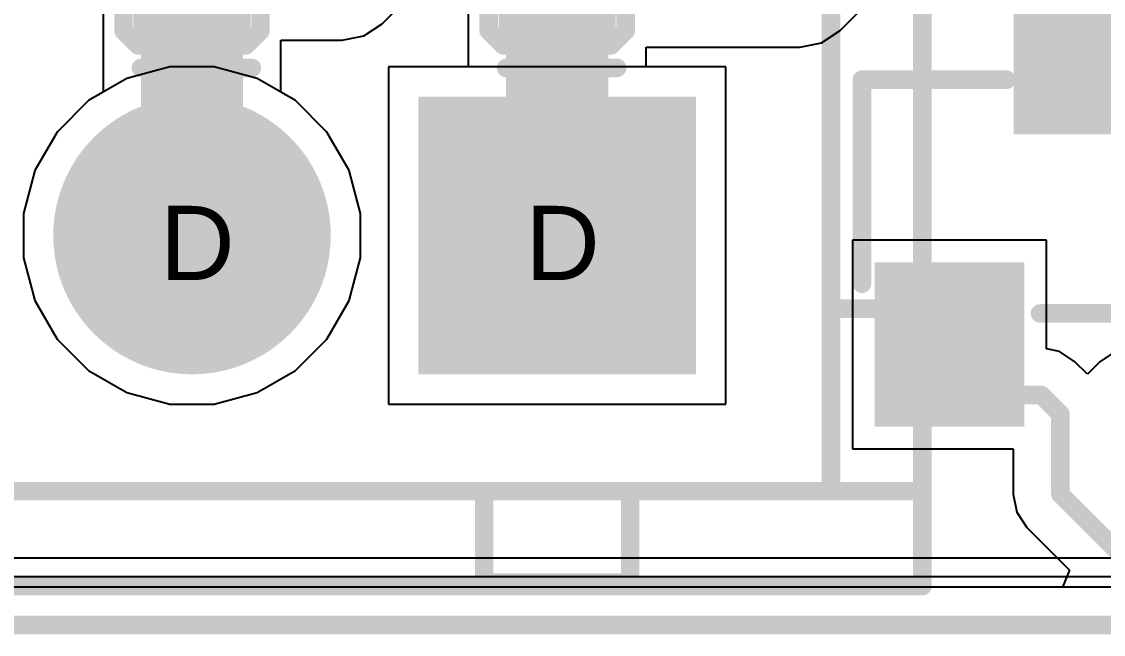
# Model space of a CAD drawing. Header units: inches. Extents: x 0 to 5271, y 0 to 5417.
# Drawn here: x 113.22 to 120.63, y -0.06 to 4.13 of the extents above; entities that cross this region are included whole.
import ezdxf

# ---------------------------------------------------------------- set-up
doc = ezdxf.new("R2010")
doc.units = ezdxf.units.IN
for name, color, linetype in [('Board_Outline', 216, 'Continuous'), ('Bottom Layer', 5, 'Continuous'), ('Bottom Overlay', 54, 'Continuous'), ('Bottom Paste', 16, 'Continuous'), ('Bottom Solder', 6, 'Continuous'), ('Drill Drawing', 1, 'Continuous'), ('L2_GND1', 16, 'Continuous'), ('L3_SIG1', 76, 'Continuous'), ('L4_PWR', 90, 'Continuous'), ('L5_GND2', 156, 'Continuous'), ('L6_SIG2', 130, 'Continuous'), ('L7_GND3', 216, 'Continuous'), ('Multi-Layer', 9, 'Continuous'), ('Pad Holes', 156, 'Continuous'), ('Top Layer', 1, 'Continuous'), ('Top Overlay', 2, 'Continuous'), ('Top Solder', 216, 'Continuous')]:
    doc.layers.add(name, color=color, linetype=linetype)
doc.styles.add('Arial', font='', dxfattribs={"height": 0.2})
doc.styles.get('Arial').set_extended_font_data('Arial')

# ---------------------------------------------------------------- blocks, each defined once
blk = doc.blocks.new('SOT_23_B_18')
at = {"layer": 'Bottom Layer'}
for points in [[(-1.36, 1.46), (-0.54, 1.46), (-0.54, 0.54), (-1.36, 0.54)], [(0.54, 1.46), (1.36, 1.46), (1.36, 0.54), (0.54, 0.54)], [(-0.41, -0.54), (0.41, -0.54), (0.41, -1.46), (-0.41, -1.46)]]:
    blk.add_hatch(color=5, dxfattribs=at).paths.add_polyline_path(points)
at = {"layer": 'Bottom Paste'}
for points in [[(-1.36, 1.46), (-0.54, 1.46), (-0.54, 0.54), (-1.36, 0.54)], [(0.54, 1.46), (1.36, 1.46), (1.36, 0.54), (0.54, 0.54)], [(-0.41, -0.54), (0.41, -0.54), (0.41, -1.46), (-0.41, -1.46)]]:
    blk.add_hatch(color=16, dxfattribs=at).paths.add_polyline_path(points)
at = {"layer": 'Bottom Solder'}
for points in [[(-1.4616, 1.5616), (-0.4384, 1.5616), (-0.4384, 0.4384), (-1.4616, 0.4384)], [(0.4384, 1.5616), (1.4616, 1.5616), (1.4616, 0.4384), (0.4384, 0.4384)], [(-0.5116, -0.4384), (0.5116, -0.4384), (0.5116, -1.5616), (-0.5116, -1.5616)]]:
    blk.add_hatch(color=6, dxfattribs=at).paths.add_polyline_path(points)
at = {"layer": 'Bottom Overlay'}
for points in [[(-1.6764, 1.2954, 0.127, 0.127, 0), (-1.6764, 1.0414, 0.127, 0.127, 0)], [(-1.5494, 1.1684, 0.127, 0.127, 0), (-1.6764, 1.2954, 0.127, 0.127, 0)], [(-1.5494, 1.1684, 0.127, 0.127, 0), (-1.6764, 1.0414, 0.127, 0.127, 0)], [(0.3302, 0.7874, 0.127, 0.127, 0), (-0.3302, 0.7874, 0.127, 0.127, 0)], [(-1.5494, 0.5842, 0.127, 0.127, 0), (-1.5494, -0.8128, 0.127, 0.127, 0)], [(1.5494, 0.5842, 0.127, 0.127, 0), (1.5494, -0.8128, 0.127, 0.127, 0)], [(-0.5588, -0.8128, 0.127, 0.127, 0), (-1.5494, -0.8128, 0.127, 0.127, 0)], [(1.5494, -0.8128, 0.127, 0.127, 0), (0.5588, -0.8128, 0.127, 0.127, 0)]]:
    blk.add_lwpolyline(points, format="xyseb", dxfattribs=at)
for points in [[(-1.7082, 1.2954, 0.0635, 0.0635, 1), (-1.6446, 1.2954, 0.0635, 0.0635, 1)], [(-1.7082, 1.2954, 0.0635, 0.0635, 1), (-1.6446, 1.2954, 0.0635, 0.0635, 1)], [(-1.5812, 1.1684, 0.0635, 0.0635, 1), (-1.5176, 1.1684, 0.0635, 0.0635, 1)], [(-1.5812, 1.1684, 0.0635, 0.0635, 1), (-1.5176, 1.1684, 0.0635, 0.0635, 1)], [(-1.7082, 1.0414, 0.0635, 0.0635, 1), (-1.6446, 1.0414, 0.0635, 0.0635, 1)], [(-1.7082, 1.0414, 0.0635, 0.0635, 1), (-1.6446, 1.0414, 0.0635, 0.0635, 1)], [(-0.3619, 0.7874, 0.0635, 0.0635, 1), (-0.2984, 0.7874, 0.0635, 0.0635, 1)], [(0.2984, 0.7874, 0.0635, 0.0635, 1), (0.3619, 0.7874, 0.0635, 0.0635, 1)], [(-1.5812, 0.5842, 0.0635, 0.0635, 1), (-1.5176, 0.5842, 0.0635, 0.0635, 1)], [(1.5176, 0.5842, 0.0635, 0.0635, 1), (1.5812, 0.5842, 0.0635, 0.0635, 1)], [(-1.5812, -0.8128, 0.0635, 0.0635, 1), (-1.5176, -0.8128, 0.0635, 0.0635, 1)], [(-1.5812, -0.8128, 0.0635, 0.0635, 1), (-1.5176, -0.8128, 0.0635, 0.0635, 1)], [(-0.5905, -0.8128, 0.0635, 0.0635, 1), (-0.5271, -0.8128, 0.0635, 0.0635, 1)], [(0.5271, -0.8128, 0.0635, 0.0635, 1), (0.5905, -0.8128, 0.0635, 0.0635, 1)], [(1.5176, -0.8128, 0.0635, 0.0635, 1), (1.5812, -0.8128, 0.0635, 0.0635, 1)], [(1.5176, -0.8128, 0.0635, 0.0635, 1), (1.5812, -0.8128, 0.0635, 0.0635, 1)]]:
    blk.add_lwpolyline(points, format="xyseb", close=True, dxfattribs=at)
blk = doc.blocks.new('DFN1006_2L__B__D____________B_119')
at = {"layer": 'Bottom Layer'}
for points in [[(-0.525, 0.35), (-0.125, 0.35), (-0.125, -0.35), (-0.525, -0.35)], [(0.125, 0.35), (0.525, 0.35), (0.525, -0.35), (0.125, -0.35)]]:
    blk.add_hatch(color=5, dxfattribs=at).paths.add_polyline_path(points)
at = {"layer": 'Bottom Paste'}
for points in [[(-0.525, 0.35), (-0.125, 0.35), (-0.125, -0.35), (-0.525, -0.35)], [(0.125, 0.35), (0.525, 0.35), (0.525, -0.35), (0.125, -0.35)]]:
    blk.add_hatch(color=16, dxfattribs=at).paths.add_polyline_path(points)
at = {"layer": 'Bottom Solder'}
for points in [[(-0.5758, 0.4008), (-0.0742, 0.4008), (-0.0742, -0.4008), (-0.5758, -0.4008)], [(0.0742, 0.4008), (0.5758, 0.4008), (0.5758, -0.4008), (0.0742, -0.4008)]]:
    blk.add_hatch(color=6, dxfattribs=at).paths.add_polyline_path(points)
at = {"layer": 'Bottom Overlay'}
for points in [[(-0.6284, 0.3691, 0.127, 0.127, 0), (-0.5283, 0.4692, 0.127, 0.127, 0)], [(-0.254, 0.4692, 0.127, 0.127, 0), (-0.5283, 0.4692, 0.127, 0.127, 0)], [(0.5283, 0.4692, 0.127, 0.127, 0), (0.254, 0.4692, 0.127, 0.127, 0)], [(0.6283, 0.3691, 0.127, 0.127, 0), (0.5283, 0.4692, 0.127, 0.127, 0)], [(-0.7829, -0.35, 0.127, 0.127, 0), (-0.7829, 0.41, 0.127, 0.127, 0)], [(0.783, -0.35, 0.127, 0.127, 0), (0.783, 0.41, 0.127, 0.127, 0)], [(-0.6284, -0.3691, 0.127, 0.127, 0), (-0.6284, 0.3691, 0.127, 0.127, 0)], [(0.6283, -0.3691, 0.127, 0.127, 0), (0.6283, 0.3691, 0.127, 0.127, 0)], [(-0.5283, -0.4692, 0.127, 0.127, 0), (-0.6284, -0.3691, 0.127, 0.127, 0)], [(0.5283, -0.4692, 0.127, 0.127, 0), (0.6283, -0.3691, 0.127, 0.127, 0)], [(-0.4984, -0.4692, 0.127, 0.127, 0), (-0.5283, -0.4692, 0.127, 0.127, 0)], [(-0.254, -0.4692, 0.127, 0.127, 0), (-0.4984, -0.4692, 0.127, 0.127, 0)], [(0.4983, -0.4692, 0.127, 0.127, 0), (0.254, -0.4692, 0.127, 0.127, 0)], [(0.5283, -0.4692, 0.127, 0.127, 0), (0.4983, -0.4692, 0.127, 0.127, 0)]]:
    blk.add_lwpolyline(points, format="xyseb", dxfattribs=at)
for points in [[(-0.5601, 0.4692, 0.0635, 0.0635, 1), (-0.4966, 0.4692, 0.0635, 0.0635, 1)], [(-0.5601, 0.4692, 0.0635, 0.0635, 1), (-0.4966, 0.4692, 0.0635, 0.0635, 1)], [(-0.2858, 0.4692, 0.0635, 0.0635, 1), (-0.2223, 0.4692, 0.0635, 0.0635, 1)], [(0.2222, 0.4692, 0.0635, 0.0635, 1), (0.2857, 0.4692, 0.0635, 0.0635, 1)], [(0.4966, 0.4692, 0.0635, 0.0635, 1), (0.5601, 0.4692, 0.0635, 0.0635, 1)], [(0.4966, 0.4692, 0.0635, 0.0635, 1), (0.5601, 0.4692, 0.0635, 0.0635, 1)], [(-0.8147, 0.41, 0.0635, 0.0635, 1), (-0.7512, 0.41, 0.0635, 0.0635, 1)], [(0.7512, 0.41, 0.0635, 0.0635, 1), (0.8147, 0.41, 0.0635, 0.0635, 1)], [(-0.6601, 0.3691, 0.0635, 0.0635, 1), (-0.5966, 0.3691, 0.0635, 0.0635, 1)], [(-0.6601, 0.3691, 0.0635, 0.0635, 1), (-0.5966, 0.3691, 0.0635, 0.0635, 1)], [(0.5966, 0.3691, 0.0635, 0.0635, 1), (0.6601, 0.3691, 0.0635, 0.0635, 1)], [(0.5966, 0.3691, 0.0635, 0.0635, 1), (0.6601, 0.3691, 0.0635, 0.0635, 1)], [(-0.8147, -0.35, 0.0635, 0.0635, 1), (-0.7512, -0.35, 0.0635, 0.0635, 1)], [(0.7512, -0.35, 0.0635, 0.0635, 1), (0.8147, -0.35, 0.0635, 0.0635, 1)], [(-0.6601, -0.3691, 0.0635, 0.0635, 1), (-0.5966, -0.3691, 0.0635, 0.0635, 1)], [(-0.6601, -0.3691, 0.0635, 0.0635, 1), (-0.5966, -0.3691, 0.0635, 0.0635, 1)], [(0.5966, -0.3691, 0.0635, 0.0635, 1), (0.6601, -0.3691, 0.0635, 0.0635, 1)], [(0.5966, -0.3691, 0.0635, 0.0635, 1), (0.6601, -0.3691, 0.0635, 0.0635, 1)], [(-0.5601, -0.4692, 0.0635, 0.0635, 1), (-0.4966, -0.4692, 0.0635, 0.0635, 1)], [(-0.5601, -0.4692, 0.0635, 0.0635, 1), (-0.4966, -0.4692, 0.0635, 0.0635, 1)], [(-0.5301, -0.4692, 0.0635, 0.0635, 1), (-0.4666, -0.4692, 0.0635, 0.0635, 1)], [(-0.5301, -0.4692, 0.0635, 0.0635, 1), (-0.4666, -0.4692, 0.0635, 0.0635, 1)], [(-0.2858, -0.4692, 0.0635, 0.0635, 1), (-0.2223, -0.4692, 0.0635, 0.0635, 1)], [(0.2222, -0.4692, 0.0635, 0.0635, 1), (0.2857, -0.4692, 0.0635, 0.0635, 1)], [(0.4666, -0.4692, 0.0635, 0.0635, 1), (0.5301, -0.4692, 0.0635, 0.0635, 1)], [(0.4666, -0.4692, 0.0635, 0.0635, 1), (0.5301, -0.4692, 0.0635, 0.0635, 1)], [(0.4966, -0.4692, 0.0635, 0.0635, 1), (0.5601, -0.4692, 0.0635, 0.0635, 1)], [(0.4966, -0.4692, 0.0635, 0.0635, 1), (0.5601, -0.4692, 0.0635, 0.0635, 1)]]:
    blk.add_lwpolyline(points, format="xyseb", close=True, dxfattribs=at)
blk = doc.blocks.new('DFN1006_2L__B__D____________B_120')
at = {"layer": 'Bottom Layer'}
for points in [[(-0.525, 0.35), (-0.125, 0.35), (-0.125, -0.35), (-0.525, -0.35)], [(0.125, 0.35), (0.525, 0.35), (0.525, -0.35), (0.125, -0.35)]]:
    blk.add_hatch(color=5, dxfattribs=at).paths.add_polyline_path(points)
at = {"layer": 'Bottom Paste'}
for points in [[(-0.525, 0.35), (-0.125, 0.35), (-0.125, -0.35), (-0.525, -0.35)], [(0.125, 0.35), (0.525, 0.35), (0.525, -0.35), (0.125, -0.35)]]:
    blk.add_hatch(color=16, dxfattribs=at).paths.add_polyline_path(points)
at = {"layer": 'Bottom Solder'}
for points in [[(-0.5758, 0.4008), (-0.0742, 0.4008), (-0.0742, -0.4008), (-0.5758, -0.4008)], [(0.0742, 0.4008), (0.5758, 0.4008), (0.5758, -0.4008), (0.0742, -0.4008)]]:
    blk.add_hatch(color=6, dxfattribs=at).paths.add_polyline_path(points)
at = {"layer": 'Bottom Overlay'}
for points in [[(-0.6284, 0.3692, 0.127, 0.127, 0), (-0.5283, 0.4692, 0.127, 0.127, 0)], [(-0.254, 0.4692, 0.127, 0.127, 0), (-0.5283, 0.4692, 0.127, 0.127, 0)], [(0.5283, 0.4692, 0.127, 0.127, 0), (0.254, 0.4692, 0.127, 0.127, 0)], [(0.6283, 0.3692, 0.127, 0.127, 0), (0.5283, 0.4692, 0.127, 0.127, 0)], [(-0.7829, -0.35, 0.127, 0.127, 0), (-0.7829, 0.41, 0.127, 0.127, 0)], [(0.783, -0.35, 0.127, 0.127, 0), (0.783, 0.41, 0.127, 0.127, 0)], [(-0.6284, -0.3691, 0.127, 0.127, 0), (-0.6284, 0.3692, 0.127, 0.127, 0)], [(0.6283, -0.3691, 0.127, 0.127, 0), (0.6283, 0.3692, 0.127, 0.127, 0)], [(-0.5283, -0.4691, 0.127, 0.127, 0), (-0.6284, -0.3691, 0.127, 0.127, 0)], [(0.5283, -0.4691, 0.127, 0.127, 0), (0.6283, -0.3691, 0.127, 0.127, 0)], [(-0.4984, -0.4691, 0.127, 0.127, 0), (-0.5283, -0.4691, 0.127, 0.127, 0)], [(-0.254, -0.4691, 0.127, 0.127, 0), (-0.4984, -0.4691, 0.127, 0.127, 0)], [(0.4983, -0.4691, 0.127, 0.127, 0), (0.254, -0.4691, 0.127, 0.127, 0)], [(0.5283, -0.4691, 0.127, 0.127, 0), (0.4983, -0.4691, 0.127, 0.127, 0)]]:
    blk.add_lwpolyline(points, format="xyseb", dxfattribs=at)
for points in [[(-0.5601, 0.4692, 0.0635, 0.0635, 1), (-0.4966, 0.4692, 0.0635, 0.0635, 1)], [(-0.5601, 0.4692, 0.0635, 0.0635, 1), (-0.4966, 0.4692, 0.0635, 0.0635, 1)], [(-0.2858, 0.4692, 0.0635, 0.0635, 1), (-0.2223, 0.4692, 0.0635, 0.0635, 1)], [(0.2222, 0.4692, 0.0635, 0.0635, 1), (0.2857, 0.4692, 0.0635, 0.0635, 1)], [(0.4966, 0.4692, 0.0635, 0.0635, 1), (0.5601, 0.4692, 0.0635, 0.0635, 1)], [(0.4966, 0.4692, 0.0635, 0.0635, 1), (0.5601, 0.4692, 0.0635, 0.0635, 1)], [(-0.8147, 0.41, 0.0635, 0.0635, 1), (-0.7512, 0.41, 0.0635, 0.0635, 1)], [(0.7512, 0.41, 0.0635, 0.0635, 1), (0.8147, 0.41, 0.0635, 0.0635, 1)], [(-0.6601, 0.3692, 0.0635, 0.0635, 1), (-0.5966, 0.3692, 0.0635, 0.0635, 1)], [(-0.6601, 0.3692, 0.0635, 0.0635, 1), (-0.5966, 0.3692, 0.0635, 0.0635, 1)], [(0.5966, 0.3692, 0.0635, 0.0635, 1), (0.6601, 0.3692, 0.0635, 0.0635, 1)], [(0.5966, 0.3692, 0.0635, 0.0635, 1), (0.6601, 0.3692, 0.0635, 0.0635, 1)], [(-0.8147, -0.35, 0.0635, 0.0635, 1), (-0.7512, -0.35, 0.0635, 0.0635, 1)], [(0.7512, -0.35, 0.0635, 0.0635, 1), (0.8147, -0.35, 0.0635, 0.0635, 1)], [(-0.6601, -0.3691, 0.0635, 0.0635, 1), (-0.5966, -0.3691, 0.0635, 0.0635, 1)], [(-0.6601, -0.3691, 0.0635, 0.0635, 1), (-0.5966, -0.3691, 0.0635, 0.0635, 1)], [(0.5966, -0.3691, 0.0635, 0.0635, 1), (0.6601, -0.3691, 0.0635, 0.0635, 1)], [(0.5966, -0.3691, 0.0635, 0.0635, 1), (0.6601, -0.3691, 0.0635, 0.0635, 1)], [(-0.5601, -0.4691, 0.0635, 0.0635, 1), (-0.4966, -0.4691, 0.0635, 0.0635, 1)], [(-0.5601, -0.4691, 0.0635, 0.0635, 1), (-0.4966, -0.4691, 0.0635, 0.0635, 1)], [(-0.5301, -0.4691, 0.0635, 0.0635, 1), (-0.4666, -0.4691, 0.0635, 0.0635, 1)], [(-0.5301, -0.4691, 0.0635, 0.0635, 1), (-0.4666, -0.4691, 0.0635, 0.0635, 1)], [(-0.2858, -0.4691, 0.0635, 0.0635, 1), (-0.2223, -0.4691, 0.0635, 0.0635, 1)], [(0.2222, -0.4691, 0.0635, 0.0635, 1), (0.2857, -0.4691, 0.0635, 0.0635, 1)], [(0.4666, -0.4691, 0.0635, 0.0635, 1), (0.5301, -0.4691, 0.0635, 0.0635, 1)], [(0.4666, -0.4691, 0.0635, 0.0635, 1), (0.5301, -0.4691, 0.0635, 0.0635, 1)], [(0.4966, -0.4691, 0.0635, 0.0635, 1), (0.5601, -0.4691, 0.0635, 0.0635, 1)], [(0.4966, -0.4691, 0.0635, 0.0635, 1), (0.5601, -0.4691, 0.0635, 0.0635, 1)]]:
    blk.add_lwpolyline(points, format="xyseb", close=True, dxfattribs=at)
blk = doc.blocks.new('HC_XH_3A_R_530')
at = {"layer": 'Bottom Layer'}
h = blk.add_hatch(color=5, dxfattribs=at)
edge = h.paths.add_edge_path()
edge.add_arc((0, 0), 0.9, 0, 360)
blk.add_hatch(color=5, dxfattribs=at).paths.add_polyline_path([(1.6, 0.9), (3.4, 0.9), (3.4, -0.9), (1.6, -0.9)])
at = {"layer": 'Bottom Solder'}
h = blk.add_hatch(color=6, dxfattribs=at)
edge = h.paths.add_edge_path()
edge.add_arc((0, 0), 0.95, 0, 360)
blk.add_hatch(color=6, dxfattribs=at).paths.add_polyline_path([(1.55, 0.95), (3.45, 0.95), (3.45, -0.95), (1.55, -0.95)])
at = {"layer": 'L2_GND1'}
h = blk.add_hatch(color=16, dxfattribs=at)
edge = h.paths.add_edge_path()
edge.add_arc((0, 0), 0.9, 0, 360)
blk.add_hatch(color=16, dxfattribs=at).paths.add_polyline_path([(1.6, 0.9), (3.4, 0.9), (3.4, -0.9), (1.6, -0.9)])
at = {"layer": 'L3_SIG1'}
h = blk.add_hatch(color=76, dxfattribs=at)
edge = h.paths.add_edge_path()
edge.add_arc((0, 0), 0.9, 0, 360)
blk.add_hatch(color=76, dxfattribs=at).paths.add_polyline_path([(1.6, 0.9), (3.4, 0.9), (3.4, -0.9), (1.6, -0.9)])
at = {"layer": 'L4_PWR'}
h = blk.add_hatch(color=90, dxfattribs=at)
edge = h.paths.add_edge_path()
edge.add_arc((0, 0), 0.9, 0, 360)
blk.add_hatch(color=90, dxfattribs=at).paths.add_polyline_path([(1.6, 0.9), (3.4, 0.9), (3.4, -0.9), (1.6, -0.9)])
at = {"layer": 'L5_GND2'}
h = blk.add_hatch(color=156, dxfattribs=at)
edge = h.paths.add_edge_path()
edge.add_arc((0, 0), 0.9, 0, 360)
blk.add_hatch(color=156, dxfattribs=at).paths.add_polyline_path([(1.6, 0.9), (3.4, 0.9), (3.4, -0.9), (1.6, -0.9)])
at = {"layer": 'L6_SIG2'}
h = blk.add_hatch(color=130, dxfattribs=at)
edge = h.paths.add_edge_path()
edge.add_arc((0, 0), 0.9, 0, 360)
blk.add_hatch(color=130, dxfattribs=at).paths.add_polyline_path([(1.6, 0.9), (3.4, 0.9), (3.4, -0.9), (1.6, -0.9)])
at = {"layer": 'L7_GND3'}
h = blk.add_hatch(color=216, dxfattribs=at)
edge = h.paths.add_edge_path()
edge.add_arc((0, 0), 0.9, 0, 360)
blk.add_hatch(color=216, dxfattribs=at).paths.add_polyline_path([(1.6, 0.9), (3.4, 0.9), (3.4, -0.9), (1.6, -0.9)])
at = {"layer": 'Multi-Layer'}
h = blk.add_hatch(color=9, dxfattribs=at)
edge = h.paths.add_edge_path()
edge.add_arc((0, 0), 0.9, 0, 360)
blk.add_hatch(color=9, dxfattribs=at).paths.add_polyline_path([(1.6, 0.9), (3.4, 0.9), (3.4, -0.9), (1.6, -0.9)])
at = {"layer": 'Pad Holes'}
h = blk.add_hatch(color=7, dxfattribs=at)
edge = h.paths.add_edge_path()
edge.add_arc((0, 0), 0.5, 0, 360)
h = blk.add_hatch(color=7, dxfattribs=at)
edge = h.paths.add_edge_path()
edge.add_arc((2.5, 0), 0.5, 0, 360)
at = {"layer": 'Top Layer'}
h = blk.add_hatch(color=1, dxfattribs=at)
edge = h.paths.add_edge_path()
edge.add_arc((0, 0), 0.9, 0, 360)
blk.add_hatch(color=1, dxfattribs=at).paths.add_polyline_path([(1.6, 0.9), (3.4, 0.9), (3.4, -0.9), (1.6, -0.9)])
at = {"layer": 'Top Solder'}
h = blk.add_hatch(color=216, dxfattribs=at)
edge = h.paths.add_edge_path()
edge.add_arc((0, 0), 0.95, 0, 360)
blk.add_hatch(color=216, dxfattribs=at).paths.add_polyline_path([(1.55, 0.95), (3.45, 0.95), (3.45, -0.95), (1.55, -0.95)])
at = {"layer": 'Top Overlay'}
for points in [[(5, -2.4, 0.127, 0.127, 0), (5, 3.4, 0.127, 0.127, 0)], [(4.375, -1.7501, 0.127, 0.127, 0), (4.375, 2.7501, 0.127, 0.127, 0)], [(4.375, -1.7501, 0.127, 0.127, 0), (4.375, -0.5001, 0.127, 0.127, 0)], [(4.375, -0.5001, 0.127, 0.127, 0), (5.0001, -0.5001, 0.127, 0.127, 0)], [(5.0001, -1.7501, 0.127, 0.127, 0), (5.0001, -0.5001, 0.127, 0.127, 0)], [(-4.5, -1.7501, 0.127, 0.127, 0), (4.375, -1.7501, 0.127, 0.127, 0)], [(2.0001, -2.3751, 0.127, 0.127, 0), (2.0001, -1.7501, 0.127, 0.127, 0)], [(2.0001, -1.7501, 0.127, 0.127, 0), (3.0001, -1.7501, 0.127, 0.127, 0)], [(3.0001, -2.3751, 0.127, 0.127, 0), (3.0001, -1.7501, 0.127, 0.127, 0)], [(4.375, -1.7501, 0.127, 0.127, 0), (5.0001, -1.7501, 0.127, 0.127, 0)], [(-5, -2.4, 0.127, 0.127, 0), (5, -2.4, 0.127, 0.127, 0)], [(2.0001, -2.3751, 0.127, 0.127, 0), (3.0001, -2.3751, 0.127, 0.127, 0)]]:
    blk.add_lwpolyline(points, format="xyseb", dxfattribs=at)
for points in [[(4.3433, -0.5001, 0.0635, 0.0635, 1), (4.4068, -0.5001, 0.0635, 0.0635, 1)], [(4.3433, -0.5001, 0.0635, 0.0635, 1), (4.4068, -0.5001, 0.0635, 0.0635, 1)], [(4.9684, -0.5001, 0.0635, 0.0635, 1), (5.0319, -0.5001, 0.0635, 0.0635, 1)], [(4.9684, -0.5001, 0.0635, 0.0635, 1), (5.0319, -0.5001, 0.0635, 0.0635, 1)], [(1.9684, -1.7501, 0.0635, 0.0635, 1), (2.0319, -1.7501, 0.0635, 0.0635, 1)], [(1.9684, -1.7501, 0.0635, 0.0635, 1), (2.0319, -1.7501, 0.0635, 0.0635, 1)], [(2.9684, -1.7501, 0.0635, 0.0635, 1), (3.0319, -1.7501, 0.0635, 0.0635, 1)], [(2.9684, -1.7501, 0.0635, 0.0635, 1), (3.0319, -1.7501, 0.0635, 0.0635, 1)], [(4.3433, -1.7501, 0.0635, 0.0635, 1), (4.4068, -1.7501, 0.0635, 0.0635, 1)], [(4.3433, -1.7501, 0.0635, 0.0635, 1), (4.4068, -1.7501, 0.0635, 0.0635, 1)], [(4.3433, -1.7501, 0.0635, 0.0635, 1), (4.4068, -1.7501, 0.0635, 0.0635, 1)], [(4.3433, -1.7501, 0.0635, 0.0635, 1), (4.4068, -1.7501, 0.0635, 0.0635, 1)], [(4.9684, -1.7501, 0.0635, 0.0635, 1), (5.0319, -1.7501, 0.0635, 0.0635, 1)], [(4.9684, -1.7501, 0.0635, 0.0635, 1), (5.0319, -1.7501, 0.0635, 0.0635, 1)], [(1.9684, -2.3751, 0.0635, 0.0635, 1), (2.0319, -2.3751, 0.0635, 0.0635, 1)], [(1.9684, -2.3751, 0.0635, 0.0635, 1), (2.0319, -2.3751, 0.0635, 0.0635, 1)], [(2.9684, -2.3751, 0.0635, 0.0635, 1), (3.0319, -2.3751, 0.0635, 0.0635, 1)], [(2.9684, -2.3751, 0.0635, 0.0635, 1), (3.0319, -2.3751, 0.0635, 0.0635, 1)], [(4.9683, -2.4, 0.0635, 0.0635, 1), (5.0318, -2.4, 0.0635, 0.0635, 1)], [(4.9683, -2.4, 0.0635, 0.0635, 1), (5.0318, -2.4, 0.0635, 0.0635, 1)]]:
    blk.add_lwpolyline(points, format="xyseb", close=True, dxfattribs=at)

msp = doc.modelspace()

# ---------------------------------------------------------------- hatches: boundary and pattern name
at = {"layer": 'Bottom Layer'}
for points in [[(114.037, 2.7397), (114.737, 2.7397), (114.737, 4.4724), (114.037, 4.4724)], [(116.537, 2.7397), (117.237, 2.7397), (117.237, 4.4724), (116.537, 4.4724)]]:
    msp.add_hatch(color=5, dxfattribs=at).paths.add_polyline_path(points)

# ---------------------------------------------------------------- linework, layer by layer
at = {"layer": 'Board_Outline'}
msp.add_lwpolyline([(0, 0, 0.127, 0.127, 0), (150, 0, 0.127, 0.127, 0)], format="xyseb", dxfattribs=at)
at = {"layer": 'Bottom Layer'}
for p, q in [((118.8237, 4.0707), (119.6039, 4.8509)), ((113.778, 4.4724), (113.778, 3.6479)), ((116.278, 4.4724), (116.278, 3.821)), ((115.6901, 4.1173), (115.8955, 4.3227)), ((115.5641, 4.0331), (115.6901, 4.1173)), ((114.996, 3.648), (114.996, 4.0035)), ((114.996, 4.0035), (115.4154, 4.0035)), ((115.4154, 4.0035), (115.5641, 4.0331)), ((118.6977, 3.9865), (118.8237, 4.0707)), ((117.496, 3.821), (117.496, 3.9569)), ((117.496, 3.9569), (118.549, 3.9569)), ((118.549, 3.9569), (118.6977, 3.9865)), ((116.278, 3.821), (115.733, 3.821)), ((115.733, 3.821), (115.733, 1.513)), ((118.041, 3.821), (117.496, 3.821)), ((118.041, 1.513), (118.041, 3.821)), ((113.778, 3.6479), (113.6784, 3.5904)), ((115.0956, 3.5904), (114.996, 3.648)), ((113.6784, 3.5904), (113.4636, 3.3756)), ((115.3104, 3.3756), (115.0956, 3.5904)), ((113.4636, 3.3756), (113.3117, 3.1124)), ((115.4624, 3.1124), (115.3104, 3.3756)), ((113.3117, 3.1124), (113.233, 2.8189)), ((115.541, 2.8189), (115.4624, 3.1124)), ((113.233, 2.8189), (113.233, 2.5151)), ((115.541, 2.5151), (115.541, 2.8189)), ((120.237, 2.635), (118.909, 2.635)), ((118.909, 2.635), (118.909, 1.207)), ((120.237, 1.8915), (120.237, 2.635)), ((113.233, 2.5151), (113.3117, 2.2216)), ((115.4624, 2.2216), (115.541, 2.5151)), ((113.3117, 2.2216), (113.4636, 1.9584)), ((115.3104, 1.9584), (115.4624, 2.2216)), ((113.4636, 1.9584), (113.6784, 1.7436)), ((115.0956, 1.7436), (115.3104, 1.9584)), ((120.3269, 1.8736), (120.237, 1.8915)), ((120.4319, 1.8034), (120.3269, 1.8736)), ((120.7081, 1.8736), (120.6031, 1.8034)), ((120.5175, 1.7178), (120.4319, 1.8034)), ((120.6031, 1.8034), (120.5175, 1.7178)), ((113.6784, 1.7436), (113.9416, 1.5917)), ((114.8324, 1.5917), (115.0956, 1.7436)), ((113.9416, 1.5917), (114.2351, 1.513)), ((114.5389, 1.513), (114.8324, 1.5917)), ((114.2351, 1.513), (114.5389, 1.513)), ((115.733, 1.513), (118.041, 1.513)), ((118.909, 1.207), (120.0088, 1.207)), ((120.0088, 1.207), (120.0088, 0.8959)), ((120.0088, 0.8959), (120.0334, 0.772)), ((120.0334, 0.772), (120.1036, 0.667)), ((120.1036, 0.667), (120.3943, 0.3763)), ((120.3943, 0.3763), (120.3457, 0.259)), ((120.3457, 0.259), (93.9096, 0.259))]:
    msp.add_line(p, q, dxfattribs=at)
for points in [[(119.573, 1.921, 0.127, 0.127, 0), (119.9195, 1.5745, 0.127, 0.127, 0)], [(119.9195, 1.5745, 0.127, 0.127, 0), (120.203, 1.5745, 0.127, 0.127, 0)], [(120.203, 1.5745, 0.127, 0.127, 0), (120.3325, 1.445, 0.127, 0.127, 0)], [(120.3325, 0.8959, 0.127, 0.127, 0), (120.3325, 1.445, 0.127, 0.127, 0)], [(120.3325, 0.8959, 0.127, 0.127, 0), (120.8053, 0.4231, 0.127, 0.127, 0)]]:
    msp.add_lwpolyline(points, format="xyseb", dxfattribs=at)
for points in [[(119.5412, 1.921, 0.0635, 0.0635, 1), (119.6047, 1.921, 0.0635, 0.0635, 1)], [(119.8878, 1.5745, 0.0635, 0.0635, 1), (119.9513, 1.5745, 0.0635, 0.0635, 1)], [(119.8878, 1.5745, 0.0635, 0.0635, 1), (119.9513, 1.5745, 0.0635, 0.0635, 1)], [(120.1713, 1.5745, 0.0635, 0.0635, 1), (120.2348, 1.5745, 0.0635, 0.0635, 1)], [(120.1713, 1.5745, 0.0635, 0.0635, 1), (120.2348, 1.5745, 0.0635, 0.0635, 1)], [(120.3007, 1.445, 0.0635, 0.0635, 1), (120.3642, 1.445, 0.0635, 0.0635, 1)], [(120.3007, 1.445, 0.0635, 0.0635, 1), (120.3642, 1.445, 0.0635, 0.0635, 1)], [(120.3007, 0.8959, 0.0635, 0.0635, 1), (120.3642, 0.8959, 0.0635, 0.0635, 1)], [(120.3007, 0.8959, 0.0635, 0.0635, 1), (120.3642, 0.8959, 0.0635, 0.0635, 1)]]:
    msp.add_lwpolyline(points, format="xyseb", close=True, dxfattribs=at)
at = {"layer": 'L2_GND1'}
for p, q in [((114.2351, 3.821), (113.9416, 3.7424)), ((114.5389, 3.821), (114.2351, 3.821)), ((114.8324, 3.7424), (114.5389, 3.821)), ((118.041, 3.821), (115.733, 3.821)), ((115.733, 3.821), (115.733, 1.513)), ((118.041, 1.513), (118.041, 3.821)), ((113.9416, 3.7424), (113.6784, 3.5904)), ((115.0956, 3.5904), (114.8324, 3.7424)), ((113.6784, 3.5904), (113.4636, 3.3756)), ((115.3104, 3.3756), (115.0956, 3.5904)), ((113.4636, 3.3756), (113.3117, 3.1124)), ((115.4624, 3.1124), (115.3104, 3.3756)), ((113.3117, 3.1124), (113.233, 2.8189)), ((115.541, 2.8189), (115.4624, 3.1124)), ((113.233, 2.8189), (113.233, 2.5151)), ((115.541, 2.5151), (115.541, 2.8189)), ((113.233, 2.5151), (113.3117, 2.2216)), ((115.4624, 2.2216), (115.541, 2.5151)), ((113.3117, 2.2216), (113.4636, 1.9584)), ((115.3104, 1.9584), (115.4624, 2.2216)), ((113.4636, 1.9584), (113.6784, 1.7436)), ((115.0956, 1.7436), (115.3104, 1.9584)), ((113.6784, 1.7436), (113.9416, 1.5917)), ((114.8324, 1.5917), (115.0956, 1.7436)), ((113.9416, 1.5917), (114.2351, 1.513)), ((114.5389, 1.513), (114.8324, 1.5917)), ((114.2351, 1.513), (114.5389, 1.513)), ((115.733, 1.513), (118.041, 1.513)), ((135.4288, 0.259), (93.9096, 0.259))]:
    msp.add_line(p, q, dxfattribs=at)
at = {"layer": 'L3_SIG1'}
for p, q in [((114.2351, 3.821), (113.9416, 3.7424)), ((114.5389, 3.821), (114.2351, 3.821)), ((114.8324, 3.7424), (114.5389, 3.821)), ((118.041, 3.821), (115.733, 3.821)), ((115.733, 3.821), (115.733, 1.513)), ((118.041, 1.513), (118.041, 3.821)), ((113.9416, 3.7424), (113.6784, 3.5904)), ((115.0956, 3.5904), (114.8324, 3.7424)), ((113.6784, 3.5904), (113.4636, 3.3756)), ((115.3104, 3.3756), (115.0956, 3.5904)), ((113.4636, 3.3756), (113.3117, 3.1124)), ((115.4624, 3.1124), (115.3104, 3.3756)), ((113.3117, 3.1124), (113.233, 2.8189)), ((115.541, 2.8189), (115.4624, 3.1124)), ((113.233, 2.8189), (113.233, 2.5151)), ((115.541, 2.5151), (115.541, 2.8189)), ((113.233, 2.5151), (113.3117, 2.2216)), ((115.4624, 2.2216), (115.541, 2.5151)), ((113.3117, 2.2216), (113.4636, 1.9584)), ((115.3104, 1.9584), (115.4624, 2.2216)), ((113.4636, 1.9584), (113.6784, 1.7436)), ((115.0956, 1.7436), (115.3104, 1.9584)), ((113.6784, 1.7436), (113.9416, 1.5917)), ((114.8324, 1.5917), (115.0956, 1.7436)), ((113.9416, 1.5917), (114.2351, 1.513)), ((114.5389, 1.513), (114.8324, 1.5917)), ((114.2351, 1.513), (114.5389, 1.513)), ((115.733, 1.513), (118.041, 1.513)), ((129.3876, 0.3302), (95.9104, 0.3302))]:
    msp.add_line(p, q, dxfattribs=at)
at = {"layer": 'L4_PWR'}
for p, q in [((114.2351, 3.821), (113.9416, 3.7424)), ((114.5389, 3.821), (114.2351, 3.821)), ((114.8324, 3.7424), (114.5389, 3.821)), ((118.041, 3.821), (115.733, 3.821)), ((115.733, 3.821), (115.733, 1.513)), ((118.041, 1.513), (118.041, 3.821)), ((113.9416, 3.7424), (113.6784, 3.5904)), ((115.0956, 3.5904), (114.8324, 3.7424)), ((113.6784, 3.5904), (113.4636, 3.3756)), ((115.3104, 3.3756), (115.0956, 3.5904)), ((113.4636, 3.3756), (113.3117, 3.1124)), ((115.4624, 3.1124), (115.3104, 3.3756)), ((113.3117, 3.1124), (113.233, 2.8189)), ((115.541, 2.8189), (115.4624, 3.1124)), ((113.233, 2.8189), (113.233, 2.5151)), ((115.541, 2.5151), (115.541, 2.8189)), ((113.233, 2.5151), (113.3117, 2.2216)), ((115.4624, 2.2216), (115.541, 2.5151)), ((113.3117, 2.2216), (113.4636, 1.9584)), ((115.3104, 1.9584), (115.4624, 2.2216)), ((113.4636, 1.9584), (113.6784, 1.7436)), ((115.0956, 1.7436), (115.3104, 1.9584)), ((113.6784, 1.7436), (113.9416, 1.5917)), ((114.8324, 1.5917), (115.0956, 1.7436)), ((113.9416, 1.5917), (114.2351, 1.513)), ((114.5389, 1.513), (114.8324, 1.5917)), ((114.2351, 1.513), (114.5389, 1.513)), ((115.733, 1.513), (118.041, 1.513)), ((149.741, 0.259), (93.9096, 0.259))]:
    msp.add_line(p, q, dxfattribs=at)
at = {"layer": 'L5_GND2'}
for p, q in [((114.2351, 3.821), (113.9416, 3.7424)), ((114.5389, 3.821), (114.2351, 3.821)), ((114.8324, 3.7424), (114.5389, 3.821)), ((118.041, 3.821), (115.733, 3.821)), ((115.733, 3.821), (115.733, 1.513)), ((118.041, 1.513), (118.041, 3.821)), ((113.9416, 3.7424), (113.6784, 3.5904)), ((115.0956, 3.5904), (114.8324, 3.7424)), ((113.6784, 3.5904), (113.4636, 3.3756)), ((115.3104, 3.3756), (115.0956, 3.5904)), ((113.4636, 3.3756), (113.3117, 3.1124)), ((115.4624, 3.1124), (115.3104, 3.3756)), ((113.3117, 3.1124), (113.233, 2.8189)), ((115.541, 2.8189), (115.4624, 3.1124)), ((113.233, 2.8189), (113.233, 2.5151)), ((115.541, 2.5151), (115.541, 2.8189)), ((113.233, 2.5151), (113.3117, 2.2216)), ((115.4624, 2.2216), (115.541, 2.5151)), ((113.3117, 2.2216), (113.4636, 1.9584)), ((115.3104, 1.9584), (115.4624, 2.2216)), ((113.4636, 1.9584), (113.6784, 1.7436)), ((115.0956, 1.7436), (115.3104, 1.9584)), ((113.6784, 1.7436), (113.9416, 1.5917)), ((114.8324, 1.5917), (115.0956, 1.7436)), ((113.9416, 1.5917), (114.2351, 1.513)), ((114.5389, 1.513), (114.8324, 1.5917)), ((114.2351, 1.513), (114.5389, 1.513)), ((115.733, 1.513), (118.041, 1.513)), ((149.741, 0.259), (93.9096, 0.259))]:
    msp.add_line(p, q, dxfattribs=at)
at = {"layer": 'L6_SIG2'}
for p, q in [((114.2351, 3.821), (113.9416, 3.7424)), ((114.5389, 3.821), (114.2351, 3.821)), ((114.8324, 3.7424), (114.5389, 3.821)), ((118.041, 3.821), (115.733, 3.821)), ((115.733, 3.821), (115.733, 1.513)), ((118.041, 1.513), (118.041, 3.821)), ((113.9416, 3.7424), (113.6784, 3.5904)), ((115.0956, 3.5904), (114.8324, 3.7424)), ((113.6784, 3.5904), (113.4636, 3.3756)), ((115.3104, 3.3756), (115.0956, 3.5904)), ((113.4636, 3.3756), (113.3117, 3.1124)), ((115.4624, 3.1124), (115.3104, 3.3756)), ((113.3117, 3.1124), (113.233, 2.8189)), ((115.541, 2.8189), (115.4624, 3.1124)), ((113.233, 2.8189), (113.233, 2.5151)), ((115.541, 2.5151), (115.541, 2.8189)), ((113.233, 2.5151), (113.3117, 2.2216)), ((115.4624, 2.2216), (115.541, 2.5151)), ((113.3117, 2.2216), (113.4636, 1.9584)), ((115.3104, 1.9584), (115.4624, 2.2216)), ((113.4636, 1.9584), (113.6784, 1.7436)), ((115.0956, 1.7436), (115.3104, 1.9584)), ((113.6784, 1.7436), (113.9416, 1.5917)), ((114.8324, 1.5917), (115.0956, 1.7436)), ((113.9416, 1.5917), (114.2351, 1.513)), ((114.5389, 1.513), (114.8324, 1.5917)), ((114.2351, 1.513), (114.5389, 1.513)), ((115.733, 1.513), (118.041, 1.513)), ((129.4892, 0.4572), (96.2152, 0.4572))]:
    msp.add_line(p, q, dxfattribs=at)
at = {"layer": 'L7_GND3'}
for p, q in [((114.2351, 3.821), (113.9416, 3.7424)), ((114.5389, 3.821), (114.2351, 3.821)), ((114.8324, 3.7424), (114.5389, 3.821)), ((118.041, 3.821), (115.733, 3.821)), ((115.733, 3.821), (115.733, 1.513)), ((118.041, 1.513), (118.041, 3.821)), ((113.9416, 3.7424), (113.6784, 3.5904)), ((115.0956, 3.5904), (114.8324, 3.7424)), ((113.6784, 3.5904), (113.4636, 3.3756)), ((115.3104, 3.3756), (115.0956, 3.5904)), ((113.4636, 3.3756), (113.3117, 3.1124)), ((115.4624, 3.1124), (115.3104, 3.3756)), ((113.3117, 3.1124), (113.233, 2.8189)), ((115.541, 2.8189), (115.4624, 3.1124)), ((113.233, 2.8189), (113.233, 2.5151)), ((115.541, 2.5151), (115.541, 2.8189)), ((113.233, 2.5151), (113.3117, 2.2216)), ((115.4624, 2.2216), (115.541, 2.5151)), ((113.3117, 2.2216), (113.4636, 1.9584)), ((115.3104, 1.9584), (115.4624, 2.2216)), ((113.4636, 1.9584), (113.6784, 1.7436)), ((115.0956, 1.7436), (115.3104, 1.9584)), ((113.6784, 1.7436), (113.9416, 1.5917)), ((114.8324, 1.5917), (115.0956, 1.7436)), ((113.9416, 1.5917), (114.2351, 1.513)), ((114.5389, 1.513), (114.8324, 1.5917)), ((114.2351, 1.513), (114.5389, 1.513)), ((115.733, 1.513), (118.041, 1.513)), ((149.741, 0.259), (93.9096, 0.259))]:
    msp.add_line(p, q, dxfattribs=at)
at = {"layer": 'Top Layer'}
for p, q in [((114.2351, 3.821), (113.9416, 3.7424)), ((114.5389, 3.821), (114.2351, 3.821)), ((114.8324, 3.7424), (114.5389, 3.821)), ((118.041, 3.821), (115.733, 3.821)), ((115.733, 3.821), (115.733, 1.513)), ((118.041, 1.513), (118.041, 3.821)), ((113.9416, 3.7424), (113.6784, 3.5904)), ((115.0956, 3.5904), (114.8324, 3.7424)), ((113.6784, 3.5904), (113.4636, 3.3756)), ((115.3104, 3.3756), (115.0956, 3.5904)), ((113.4636, 3.3756), (113.3117, 3.1124)), ((115.4624, 3.1124), (115.3104, 3.3756)), ((113.3117, 3.1124), (113.233, 2.8189)), ((115.541, 2.8189), (115.4624, 3.1124)), ((113.233, 2.8189), (113.233, 2.5151)), ((115.541, 2.5151), (115.541, 2.8189)), ((113.233, 2.5151), (113.3117, 2.2216)), ((115.4624, 2.2216), (115.541, 2.5151)), ((113.3117, 2.2216), (113.4636, 1.9584)), ((115.3104, 1.9584), (115.4624, 2.2216)), ((113.4636, 1.9584), (113.6784, 1.7436)), ((115.0956, 1.7436), (115.3104, 1.9584)), ((113.6784, 1.7436), (113.9416, 1.5917)), ((114.8324, 1.5917), (115.0956, 1.7436)), ((113.9416, 1.5917), (114.2351, 1.513)), ((114.5389, 1.513), (114.8324, 1.5917)), ((114.2351, 1.513), (114.5389, 1.513)), ((115.733, 1.513), (118.041, 1.513)), ((121.293, 0.259), (93.9096, 0.259))]:
    msp.add_line(p, q, dxfattribs=at)
msp.add_lwpolyline([(114.387, 2.667, 0.254, 0.254, 0), (114.387, 2.6778, 0.254, 0.254, 0)], format="xyseb", dxfattribs=at)
for points in [[(114.3235, 2.6778, 0.127, 0.127, 1), (114.4505, 2.6778, 0.127, 0.127, 1)], [(114.3235, 2.667, 0.127, 0.127, 1), (114.4505, 2.667, 0.127, 0.127, 1)]]:
    msp.add_lwpolyline(points, format="xyseb", close=True, dxfattribs=at)

# ---------------------------------------------------------------- block references
msp.add_blockref('HC_XH_3A_R_530', (114.387, 2.667))
for name, p, rotation in [('DFN1006_2L__B__D____________B_119', (114.387, 4.5974), 270), ('DFN1006_2L__B__D____________B_120', (116.887, 4.5974), 270), ('SOT_23_B_18', (120.523, 2.921), 180)]:
    msp.add_blockref(name, p, dxfattribs=dict(rotation=rotation))

# ---------------------------------------------------------------- texts
at = {"layer": 'Drill Drawing', "style": 'Arial'}
for p in [(114.1669, 2.3623), (116.6669, 2.3623)]:
    msp.add_text('D', height=0.508, dxfattribs=at).set_placement(p)

doc.saveas('drawing.dxf')
